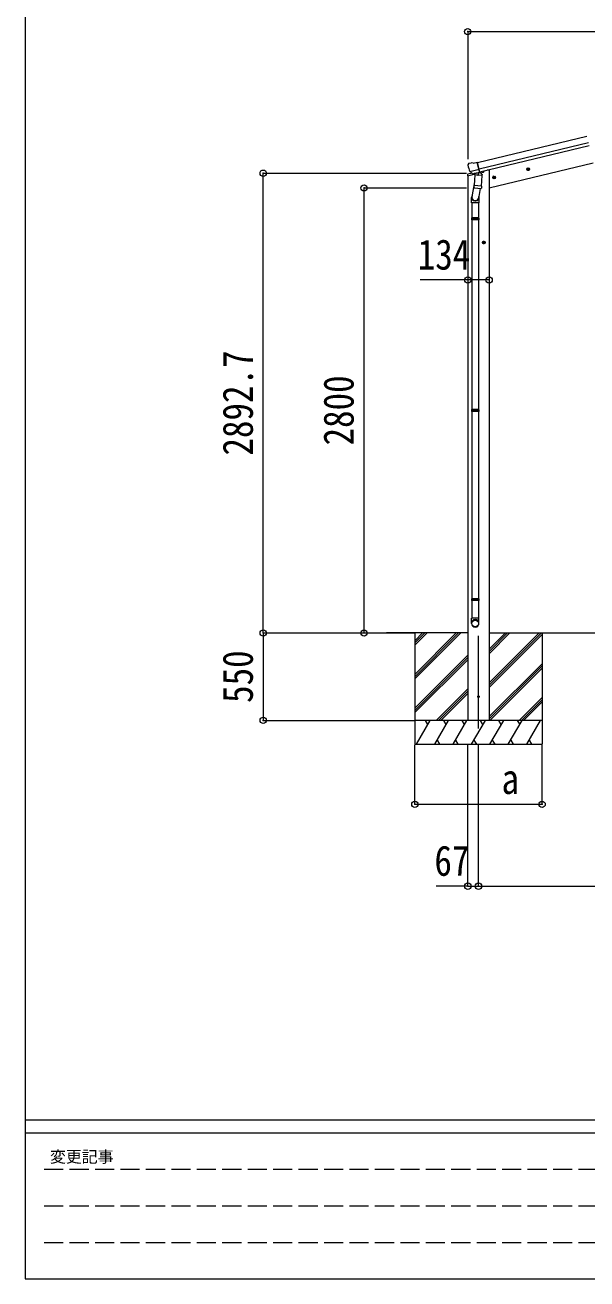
# Model space of a CAD drawing. Units: millimetres at full size, sheet at 1:40. Extents: x -11181 to 11305, y -7804 to 7716.
# Drawn here: x -11181 to -7648, y -7804 to 86 of the extents above; entities that cross this region are included whole.
import ezdxf
from ezdxf.enums import TextEntityAlignment as Align

# ---------------------------------------------------------------- set-up
doc = ezdxf.new("R2010")
doc.units = ezdxf.units.MM
doc.header["$LTSCALE"] = 40
doc.header["$PDMODE"] = 32
doc.header["$PDSIZE"] = 40
doc.linetypes.add('DASHED3', pattern=[4, 3, -1])
for name, color, linetype, lineweight in [('0-0_0', 7, 'Continuous', 9), ('0-1_本体', 4, 'Continuous', 9), ('0-2_部品', 7, 'Continuous', 9), ('0-8_PARTS2', 2, 'Continuous', 9), ('0-A_寸法', 6, 'Continuous', 9), ('F-0_240', 7, 'Continuous', 9)]:
    doc.layers.add(name, color=color, linetype=linetype, lineweight=lineweight)
doc.styles.add('ＭＳ ゴシック', font='')
doc.styles.get('ＭＳ ゴシック').set_extended_font_data('MS Gothic')

msp = doc.modelspace()

# ---------------------------------------------------------------- linework, layer by layer
at = {"layer": '0-0_0'}
for p, q in [((-8396.92, -3739.41), (-8909.13, -3739.42)), ((-8729.92, -3739.41), (-8729.92, -4439.41)), ((-8729.92, -4000.14), (-8469.19, -3739.41)), ((-8729.92, -4014.28), (-8455.04, -3739.41)), ((-8729.92, -4028.43), (-8440.9, -3739.41)), ((-8729.92, -3816.3), (-8653.03, -3739.41)), ((-8729.92, -3802.15), (-8667.18, -3739.41)), ((-8729.92, -3788.01), (-8681.31, -3739.41)), ((-8262.92, -3739.41), (-3730.9, -3739.41)), ((-8262.92, -4053.64), (-7948.69, -3739.41)), ((-8262.92, -4067.78), (-7934.54, -3739.41)), ((-8262.92, -3869.8), (-8132.53, -3739.41)), ((-8262.92, -3855.65), (-8146.68, -3739.41)), ((-8262.92, -3841.51), (-8160.82, -3739.41)), ((-8262.92, -4081.93), (-7929.92, -3748.93)), ((-7929.92, -3739.41), (-7929.92, -4439.41)), ((-8729.92, -4212.27), (-8396.92, -3879.28)), ((-8729.92, -4226.42), (-8396.92, -3893.42)), ((-8729.92, -4240.56), (-8396.92, -3907.56)), ((-8262.92, -4265.77), (-7929.92, -3932.78)), ((-8262.92, -4279.91), (-7929.92, -3946.92)), ((-8258.27, -4289.41), (-7929.92, -3961.06)), ((-8594.92, -4289.41), (-8396.92, -4091.41)), ((-8580.78, -4289.41), (-8396.92, -4105.55)), ((-8566.64, -4289.41), (-8396.92, -4119.69)), ((-8074.42, -4289.41), (-7929.92, -4144.91)), ((-8060.28, -4289.41), (-7929.92, -4159.05)), ((-8046.14, -4289.41), (-7929.92, -4173.19)), ((-7929.92, -4289.41), (-8729.92, -4289.41)), ((-8719.63, -4439.41), (-8633.02, -4289.41)), ((-8648.03, -4315.4), (-8663.03, -4289.41)), ((-8604.16, -4439.41), (-8517.55, -4289.41)), ((-8532.56, -4315.4), (-8547.56, -4289.41)), ((-8488.69, -4439.41), (-8402.08, -4289.41)), ((-8417.09, -4315.4), (-8432.09, -4289.41)), ((-8262.92, -4289.41), (-8396.92, -4289.41)), ((-8373.22, -4439.41), (-8286.61, -4289.41)), ((-8301.61, -4315.4), (-8316.62, -4289.41)), ((-8257.75, -4439.41), (-8171.14, -4289.41)), ((-8186.14, -4315.4), (-8201.15, -4289.41)), ((-8142.28, -4439.41), (-8055.67, -4289.41)), ((-8085.67, -4289.41), (-8070.67, -4315.4)), ((-8026.81, -4439.41), (-7940.2, -4289.41)), ((-8589.16, -4413.44), (-8574.16, -4439.41)), ((-8473.69, -4413.43), (-8458.69, -4439.41)), ((-8358.22, -4413.43), (-8343.22, -4439.41)), ((-8242.75, -4413.44), (-8227.75, -4439.41)), ((-8127.28, -4413.44), (-8112.28, -4439.41)), ((-8011.81, -4413.44), (-7996.81, -4439.41)), ((-8729.92, -4439.41), (-7929.92, -4439.41))]:
    msp.add_line(p, q, dxfattribs=at)
at = {"layer": '0-1_本体'}
for p, q in [((-8335.98, -779.16), (-7648.07, -614.01)), ((-7637.99, -655.98), (-8325.9, -821.14)), ((-8321.97, -837.5), (-7634.06, -672.35)), ((-8339.24, -779.94), (-8335.98, -779.16)), ((-8339.24, -779.94), (-8325.23, -838.28)), ((-8262.92, -939.53), (-7607.68, -782.23)), ((-8396.92, -862.69), (-8396.92, -4289.41)), ((-8325.23, -838.28), (-8321.97, -837.5)), ((-8262.92, -826.41), (-8275.79, -826.41)), ((-8262.92, -826.41), (-8262.92, -4289.41))]:
    msp.add_line(p, q, dxfattribs=at)
at = {"layer": '0-2_部品'}
for p, q in [((-8393.14, -786.49), (-8397, -792.79)), ((-8390.04, -784.24), (-8376.86, -781.08)), ((-8362.3, -783.75), (-8375.56, -781.05)), ((-8362.3, -783.75), (-8336.37, -777.53)), ((-8399.38, -863.29), (-8356.46, -852.98)), ((-8399.38, -856.39), (-8399.38, -863.29)), ((-8397.36, -795.07), (-8397.08, -796.22)), ((-8370.15, -847.01), (-8397.08, -853.48)), ((-8383.31, -835.37), (-8325.8, -821.57)), ((-8366.45, -850.28), (-8382.83, -835.79)), ((-8363.74, -850.85), (-8356.22, -849.05)), ((-8362.91, -850.74), (-8361.38, -850.38)), ((-8361.38, -850.38), (-8324.67, -841.57)), ((-8359.54, -850.6), (-8359.59, -851.35)), ((-8358.84, -852.39), (-8333.02, -858.82)), ((-8351.92, -857.73), (-8356.59, -924.57)), ((-8306.23, -860.93), (-8351.92, -857.73)), ((-8350.14, -854.55), (-8350.37, -857.84)), ((-8330.63, -843.39), (-8331.65, -858)), ((-8324.67, -841.57), (-8323.14, -841.2)), ((-8321.59, -839.09), (-8320.65, -839.16)), ((-8320.65, -839.16), (-8307.33, -854.48)), ((-8316.89, -843.48), (-8298.66, -839.1)), ((-8310.9, -927.76), (-8306.23, -860.93)), ((-8307.33, -854.48), (-8307.78, -860.82)), ((-8294.83, -830.99), (-8294.83, -834.24)), ((-8239.38, -874.76), (-8237.25, -867.56)), ((-8237.25, -867.56), (-8229.95, -865.81)), ((-8229.75, -882.73), (-8234.42, -863.28)), ((-8229.95, -865.81), (-8224.78, -871.26)), ((-8008.44, -819.32), (-8027.88, -823.98)), ((-8025.46, -823.4), (-8023.33, -816.21)), ((-8020.29, -828.85), (-8025.46, -823.4)), ((-8023.33, -816.21), (-8016.03, -814.45)), ((-8015.83, -831.37), (-8020.5, -811.93)), ((-8016.03, -814.45), (-8010.86, -819.9)), ((-8354.86, -899.8), (-8370.77, -995.97)), ((-8357.45, -937.04), (-8356.58, -924.57)), ((-8357.06, -938.39), (-8357.06, -938.39)), ((-8310.9, -927.76), (-8356.59, -924.57)), ((-8355.61, -939.17), (-8313.91, -942.09)), ((-8319.34, -941.71), (-8330.07, -1005.3)), ((-8310.92, -927.76), (-8311.8, -940.46)), ((-8222.36, -870.67), (-8241.81, -875.34)), ((-8234.21, -880.2), (-8239.38, -874.76)), ((-8372.92, -1033.13), (-8372.92, -998.78)), ((-8326.92, -998.48), (-8326.92, -1033.13)), ((-8326.92, -1033.13), (-8372.92, -1033.13)), ((-8370.92, -1033.13), (-8370.92, -1127.13)), ((-8328.92, -1033.13), (-8328.92, -1127.13)), ((-8372.92, -1129.13), (-8371.92, -1127.13)), ((-8326.92, -1129.13), (-8372.92, -1129.13)), ((-8326.92, -1137.13), (-8372.92, -1137.13)), ((-8327.92, -1127.13), (-8371.92, -1127.13)), ((-8327.92, -1139.13), (-8371.92, -1139.13)), ((-8370.92, -1139.13), (-8370.92, -2333.47)), ((-8328.92, -1139.13), (-8328.92, -2333.47)), ((-8326.92, -1129.13), (-8327.92, -1127.13)), ((-8326.92, -1137.13), (-8327.92, -1139.13)), ((-8326.92, -1129.13), (-8326.92, -1137.13)), ((-8286.72, -1282.92), (-8306.72, -1282.92)), ((-8304.22, -1282.92), (-8300.47, -1276.42)), ((-8300.47, -1289.42), (-8304.22, -1282.92)), ((-8300.47, -1276.42), (-8292.96, -1276.42)), ((-8296.72, -1292.92), (-8296.72, -1272.92)), ((-8292.96, -1276.42), (-8289.21, -1282.92)), ((-8372.92, -2335.47), (-8371.92, -2333.47)), ((-8326.92, -2335.47), (-8372.92, -2335.47)), ((-8326.92, -2343.47), (-8372.92, -2343.47)), ((-8327.92, -2333.47), (-8371.92, -2333.47)), ((-8327.92, -2345.47), (-8371.92, -2345.47)), ((-8370.92, -2345.47), (-8370.92, -3523.51)), ((-8328.92, -2345.47), (-8328.92, -3523.51)), ((-8326.92, -2335.47), (-8327.92, -2333.47)), ((-8326.92, -2343.47), (-8327.92, -2345.47)), ((-8326.92, -2335.47), (-8326.92, -2343.47)), ((-8372.92, -3525.51), (-8371.92, -3523.51)), ((-8326.92, -3525.51), (-8372.92, -3525.51)), ((-8326.92, -3533.51), (-8372.92, -3533.51)), ((-8327.92, -3523.51), (-8371.92, -3523.51)), ((-8327.92, -3535.51), (-8371.92, -3535.51)), ((-8370.92, -3535.51), (-8370.92, -3645.51)), ((-8328.92, -3535.51), (-8328.92, -3645.51)), ((-8326.92, -3525.51), (-8327.92, -3523.51)), ((-8326.92, -3533.51), (-8327.92, -3535.51)), ((-8326.92, -3525.51), (-8326.92, -3533.51)), ((-8372.92, -3679.65), (-8372.92, -3645.51)), ((-8326.92, -3645.51), (-8372.92, -3645.51)), ((-8326.92, -3679.65), (-8326.92, -3645.51))]:
    msp.add_line(p, q, dxfattribs=at)
for points in [[(-8330.94, -842.98), (-8321.22, -840.64), (-8336.37, -777.53)], [(-8383.58, -834.8), (-8382.99, -835.64), (-8382.83, -835.79)], [(-8330.94, -842.98), (-8331.18, -843.13), (-8355.95, -849.07), (-8356.22, -849.05)], [(-8010.86, -819.9), (-8012.99, -827.09), (-8020.29, -828.85)], [(-8224.78, -871.26), (-8226.92, -878.45), (-8234.21, -880.2)], [(-8372.92, -1129.13), (-8372.92, -1137.13), (-8371.92, -1139.13)], [(-8289.21, -1282.92), (-8292.96, -1289.42), (-8300.47, -1289.42)], [(-8372.92, -2335.47), (-8372.92, -2343.47), (-8371.92, -2345.47)], [(-8372.92, -3525.51), (-8372.92, -3533.51), (-8371.92, -3535.51)]]:
    msp.add_lwpolyline(points, dxfattribs=at)
for centre, radius in [((-8232.08, -873.01), 8.5), ((-8232.08, -873.01), 7.7), ((-8232.08, -873.01), 6.5), ((-8018.16, -821.65), 8.5), ((-8018.16, -821.65), 7.7), ((-8018.16, -821.65), 6.5), ((-8296.72, -1282.92), 8.5), ((-8296.72, -1282.92), 7.7), ((-8296.72, -1282.92), 6.5)]:
    msp.add_circle(centre, radius, dxfattribs=at)
at = {"layer": '0-2_部品', "color": 4}
msp.add_circle((-8329.92, -4139.41), 5, dxfattribs=at)
at = {"layer": '0-2_部品'}
for centre, radius, start, end in [((-8388.88, -789.1), 5, 103.5, 148.5), ((-8376.16, -783.99), 3, 78.5, 103.5), ((-8396.38, -856.39), 3, 103.5, 180), ((-8200.28, -748.97), 202.4, 193.5, 205.09125), ((-8363.02, -850.26), 0.5, 248.23754, 283.5), ((-8360.04, -850.57), 0.5, 356, 103.5), ((-8358.59, -851.42), 1, 176, 256), ((-8332.67, -857.85), 1.03, 250.03897, 351.96569), ((-8330.03, -843.47), 0.604, 100.59842, 172.20595), ((-8323.26, -840.71), 0.5, 283.5, 318.76246), ((-8299.83, -834.24), 5, 283.5, 0), ((-8355.51, -937.21), 1.95, 175.04017, 217.47766), ((-8355.47, -937.18), 2, 217.40962, 266), ((-8313.77, -940.09), 2, 266, 349.46843), ((-8342.92, -998.78), 30, 177.45142, 180)]:
    msp.add_arc(centre, radius, start, end, dxfattribs=at)
for centre, major_axis, ratio, start_param, end_param in [((-8394.44, -794.35), (-1.57, -2.57), 0.99628, 4.712389, 5.4996506), ((-8364.47, -848.03), (-0.73, -2.92), 0.997631, 5.8041905, 6.6006116), ((-8364.41, -847.8), (2.63, 3.16), 0.650902, 4.0958226, 4.1686332), ((-8364.44, -847.93), (-0.73, -2.92), 0.997631, 0.3902369, 0.4789948), ((-8349.92, -998.48), (23, 0), 0.996195, 2.5560258, 6.5663028), ((-8349.92, -998.48), (21, 0), 0.996195, 2.9349147, 5.9512394), ((-8349.92, -3677.91), (-23, 0), 0.996195, 3.1415927, 6.2831853), ((-8349.92, -3679.65), (-23, 0), 0.996195, 3.1415927, 6.2831853), ((-8349.92, -3679.65), (0, -23.43), 0.981806, 4.712389, 7.8539816)]:
    msp.add_ellipse(centre, major_axis=major_axis, ratio=ratio, start_param=start_param, end_param=end_param, dxfattribs=at)
msp.add_ellipse((-8349.92, -3679.65), major_axis=(21, 0), ratio=0.996195, dxfattribs=at)
at = {"layer": '0-8_PARTS2', "color": 6}
msp.add_line((-8397.42, 44.47), (-3596.4, 44.47), dxfattribs=at)
at = {"layer": '0-8_PARTS2'}
msp.add_line((-8329.92, -4340.35), (-8329.92, -3756.4), dxfattribs=at)
at = {"layer": '0-A_寸法'}
for p, q in [((-8397.42, 44.47), (-8397.42, -757.86)), ((-9683.2, -846.71), (-8404.37, -846.71)), ((-9683.2, -3739.42), (-9683.2, -846.71)), ((-9049.49, -939.43), (-8404.37, -939.43)), ((-9049.49, -3739.42), (-9049.49, -939.43)), ((-8396.92, -1518.17), (-8696.92, -1518.17)), ((-8262.92, -1518.17), (-8396.92, -1518.17)), ((-9683.2, -3739.42), (-9683.2, -4289.41)), ((-9683.2, -3739.42), (-8736.93, -3739.42)), ((-9683.2, -3739.42), (-8734.18, -3739.42)), ((-9049.49, -3739.42), (-8736.93, -3739.42)), ((-9683.2, -4289.41), (-8735.21, -4289.41)), ((-8729.92, -4817.32), (-8729.92, -4442.91)), ((-8396.92, -5332.3), (-8396.92, -4442.91)), ((-8329.92, -5332.3), (-8329.92, -4442.91)), ((-7929.92, -4817.32), (-7929.92, -4442.91)), ((-8729.92, -4817.32), (-7929.92, -4817.32)), ((-8396.92, -5332.3), (-8596.92, -5332.3)), ((-8396.92, -5332.3), (-8329.92, -5332.3)), ((-8329.92, -5332.3), (-3663.9, -5332.3))]:
    msp.add_line(p, q, dxfattribs=at)
for p in [(-8397.42, 44.47), (-9683.2, -846.71), (-9049.49, -939.43), (-8396.92, -1518.17), (-8262.92, -1518.17), (-9683.2, -3739.42), (-9049.49, -3739.42), (-9683.2, -4289.41), (-8729.92, -4817.32), (-7929.92, -4817.32), (-8396.92, -5332.3), (-8329.92, -5332.3)]:
    msp.add_point(p, dxfattribs=at)
at = {"layer": 'F-0_240', "color": 5}
for p, q in [((-11180.61, 7716.46), (-11180.61, -7803.54)), ((-11180.61, -6803.54), (10739.39, -6803.54)), ((-11180.61, -6883.54), (7183.72, -6883.54)), ((-11180.61, -7803.54), (10739.39, -7803.54))]:
    msp.add_line(p, q, dxfattribs=at)
at = {"layer": 'F-0_240', "color": 4, "linetype": 'DASHED3'}
for p, q in [((-11060.61, -7113.54), (-4656.28, -7113.54)), ((-11060.61, -7343.54), (-4656.28, -7343.54)), ((-11060.61, -7573.54), (-4656.28, -7573.54))]:
    msp.add_line(p, q, dxfattribs=at)

# ---------------------------------------------------------------- texts
at = {"layer": '0-A_寸法', "color": 7, "style": 'ＭＳ ゴシック', "width": 0.85}
for s, p in [('134', (-8711.92, -1510.17)), ('a', (-8184.92, -4809.32)), ('67', (-8606.92, -5324.3))]:
    msp.add_text(s, height=190.6, dxfattribs=at).set_placement(p, align=Align.BOTTOM_LEFT)
for s, p in [('2892.7', (-9691.2, -2623.07)), ('2800', (-9057.49, -2559.43)), ('550', (-9691.2, -4179.42))]:
    msp.add_text(s, height=190.6, rotation=90, dxfattribs=at).set_placement(p, align=Align.BOTTOM_LEFT)
at = {"layer": 'F-0_240', "style": 'ＭＳ ゴシック'}
msp.add_text('変更記事', height=73.31, dxfattribs=at).set_placement((-11024.31, -7093.54), align=Align.BOTTOM_LEFT)

doc.saveas('drawing.dxf')
